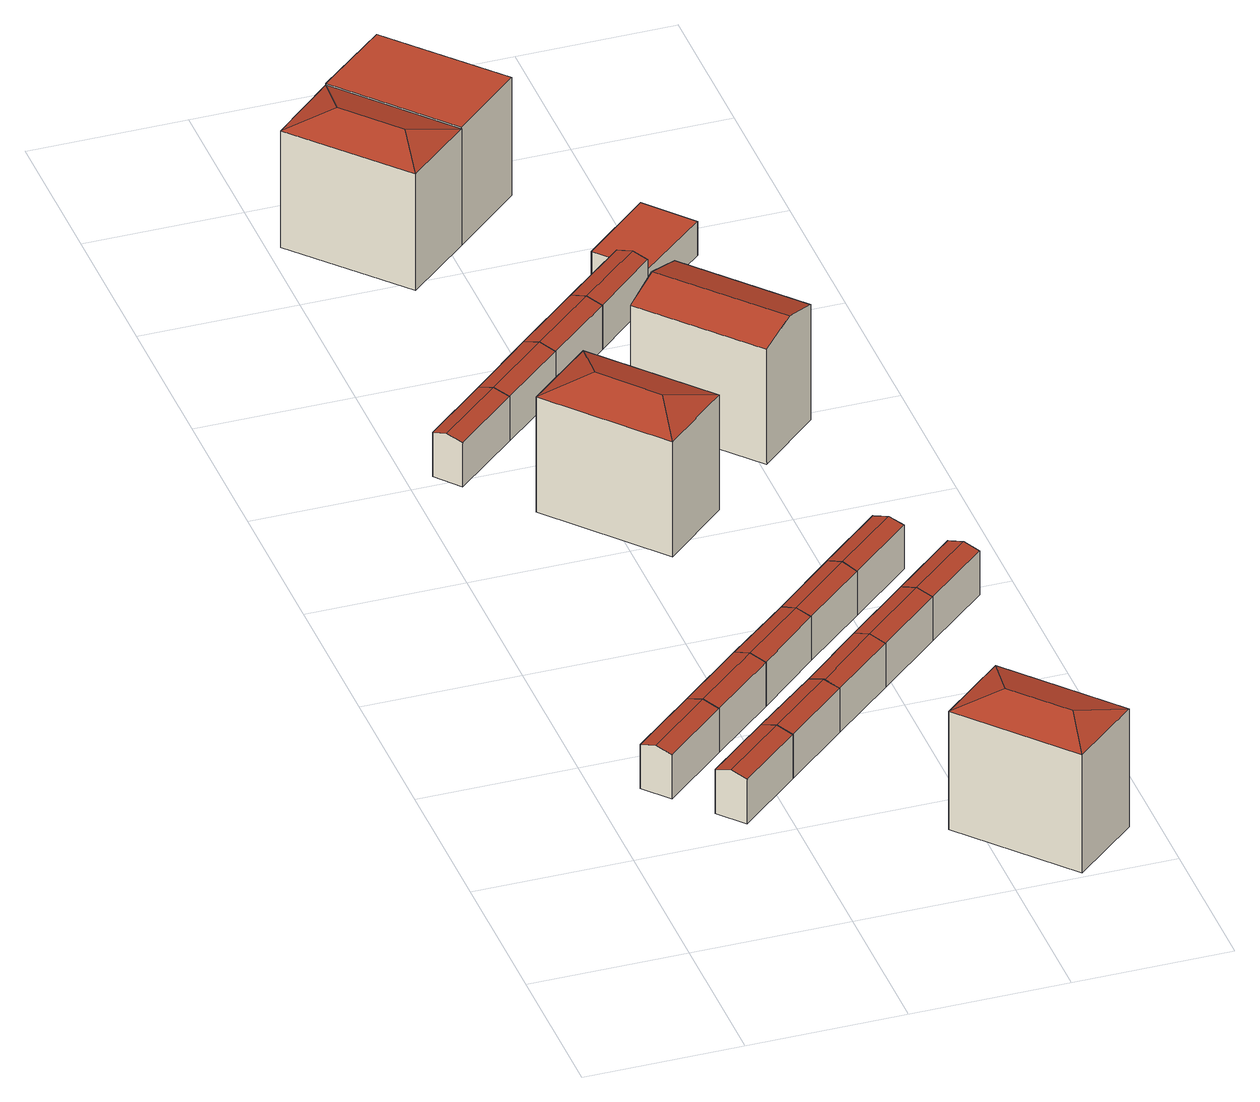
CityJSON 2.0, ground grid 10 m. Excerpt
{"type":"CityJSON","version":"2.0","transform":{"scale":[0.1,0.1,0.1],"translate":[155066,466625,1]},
"CityObjects":{
"building1":{"type":"Building","attributes":{"b3_bag_bag_overlap":0,"b3_dak_type":"slanted","b3_extrusie":"standard","b3_h_dak_50p":4.62,"b3_h_dak_70p":4.72,"b3_h_dak_max":4.78,"b3_h_dak_min":4,"b3_h_maaiveld":1.55,"b3_h_nok":4.93,"b3_is_glas_dak":false,"b3_kas_warenhuis":false,"b3_kwaliteitsindicator":true,"b3_mutatie_ahn3_ahn4":false,"b3_mutatie_ahn4_ahn5":false,"b3_n_nok":1,"b3_n_vlakken":2,"b3_opp_buitenmuur":34.11,"b3_opp_dak_plat":0,"b3_opp_dak_schuin":14.42,"b3_opp_grond":11.29,"b3_opp_scheidingsmuur":6.09,"b3_rmse_lod12":0.327,"b3_rmse_lod13":0.327,"b3_rmse_lod22":0.0698,"b3_t_run":17,"b3_val3dity_lod12":"[]","b3_val3dity_lod13":"[]","b3_val3dity_lod22":"[]","b3_volume_lod12":35.67,"b3_volume_lod13":35.67,"b3_volume_lod22":33.53,"geconstateerd":false,"oorspronkelijkbouwjaar":1994,"status":"Pand in gebruik"},"children":["building1-1"]},
"building1-1":{"type":"BuildingPart","parents":["building1"],"geometry":[{"type":"Solid","lod":"2.2","boundaries":[[[[0,1,2,3]],[[4,5,6,1,0]],[[7,6,5,8]],[[6,7,2,1]],[[7,8,9,3,2]],[[4,9,8,5]],[[9,4,0,3]]]],"semantics":{"surfaces":[{"type":"GroundSurface"},{"type":"WallSurface"},{"type":"RoofSurface"}],"values":[[0,1,2,1,1,2,1]]}}]},
"building2":{"type":"Building","attributes":{"b3_bag_bag_overlap":0,"b3_dak_type":"slanted","b3_extrusie":"standard","b3_h_dak_50p":4.6,"b3_h_dak_70p":4.72,"b3_h_dak_max":4.78,"b3_h_dak_min":3.96,"b3_h_maaiveld":1.55,"b3_h_nok":4.92,"b3_is_glas_dak":false,"b3_kas_warenhuis":false,"b3_kwaliteitsindicator":true,"b3_mutatie_ahn3_ahn4":false,"b3_mutatie_ahn4_ahn5":false,"b3_n_nok":1,"b3_n_vlakken":2,"b3_opp_buitenmuur":33.52,"b3_opp_dak_plat":0,"b3_opp_dak_schuin":13.93,"b3_opp_grond":11.01,"b3_opp_scheidingsmuur":6.09,"b3_rmse_lod12":0.307,"b3_rmse_lod13":0.307,"b3_rmse_lod22":0.0617,"b3_t_run":16,"b3_val3dity_lod12":"[]","b3_val3dity_lod13":"[]","b3_val3dity_lod22":"[]","b3_volume_lod12":34.61,"b3_volume_lod13":34.61,"b3_volume_lod22":32.69,"geconstateerd":false,"oorspronkelijkbouwjaar":1994,"status":"Pand in gebruik"},"children":["building2-1"]},
"building2-1":{"type":"BuildingPart","parents":["building2"],"geometry":[{"type":"Solid","lod":"2.2","boundaries":[[[[10,11,12,13]],[[14,15,16,11,10]],[[17,16,15,18]],[[16,17,12,11]],[[17,18,19,13,12]],[[14,19,18,15]],[[19,14,10,13]]]],"semantics":{"surfaces":[{"type":"GroundSurface"},{"type":"WallSurface"},{"type":"RoofSurface"}],"values":[[0,1,2,1,1,2,1]]}}]},
"building3":{"type":"Building","attributes":{"b3_bag_bag_overlap":0,"b3_dak_type":"slanted","b3_extrusie":"standard","b3_h_dak_50p":4.59,"b3_h_dak_70p":4.72,"b3_h_dak_max":4.78,"b3_h_dak_min":3.87,"b3_h_maaiveld":1.57,"b3_h_nok":4.92,"b3_is_glas_dak":false,"b3_kas_warenhuis":false,"b3_kwaliteitsindicator":true,"b3_mutatie_ahn3_ahn4":false,"b3_mutatie_ahn4_ahn5":false,"b3_n_nok":1,"b3_n_vlakken":2,"b3_opp_buitenmuur":28.02,"b3_opp_dak_plat":0,"b3_opp_dak_schuin":14.45,"b3_opp_grond":11.35,"b3_opp_scheidingsmuur":12.18,"b3_rmse_lod12":0.31,"b3_rmse_lod13":0.31,"b3_rmse_lod22":0.0697,"b3_t_run":15,"b3_val3dity_lod12":"[]","b3_val3dity_lod13":"[]","b3_val3dity_lod22":"[]","b3_volume_lod12":35.56,"b3_volume_lod13":35.56,"b3_volume_lod22":33.55,"geconstateerd":false,"oorspronkelijkbouwjaar":1994,"status":"Pand in gebruik"},"children":["building3-1"]},
"building3-1":{"type":"BuildingPart","parents":["building3"],"geometry":[{"type":"Solid","lod":"2.2","boundaries":[[[[1,0,20,21]],[[6,5,4,0,1]],[[22,4,5,23]],[[4,22,20,0]],[[22,23,24,21,20]],[[6,24,23,5]],[[24,6,1,21]]]],"semantics":{"surfaces":[{"type":"GroundSurface"},{"type":"WallSurface"},{"type":"RoofSurface"}],"values":[[0,1,2,1,1,2,1]]}}]},
"building4":{"type":"Building","attributes":{"b3_bag_bag_overlap":0,"b3_dak_type":"slanted","b3_extrusie":"standard","b3_h_dak_50p":4.62,"b3_h_dak_70p":4.73,"b3_h_dak_max":4.78,"b3_h_dak_min":4.03,"b3_h_maaiveld":1.56,"b3_h_nok":4.88,"b3_is_glas_dak":false,"b3_kas_warenhuis":false,"b3_kwaliteitsindicator":true,"b3_mutatie_ahn3_ahn4":false,"b3_mutatie_ahn4_ahn5":false,"b3_n_nok":1,"b3_n_vlakken":2,"b3_opp_buitenmuur":28.08,"b3_opp_dak_plat":0,"b3_opp_dak_schuin":13.73,"b3_opp_grond":11.16,"b3_opp_scheidingsmuur":12.19,"b3_rmse_lod12":0.296,"b3_rmse_lod13":0.296,"b3_rmse_lod22":0.0717,"b3_t_run":14,"b3_val3dity_lod12":"[]","b3_val3dity_lod13":"[]","b3_val3dity_lod22":"[]","b3_volume_lod12":35.19,"b3_volume_lod13":35.19,"b3_volume_lod22":33.07,"geconstateerd":false,"oorspronkelijkbouwjaar":1994,"status":"Pand in gebruik"},"children":["building4-1"]},
"building4-1":{"type":"BuildingPart","parents":["building4"],"geometry":[{"type":"Solid","lod":"2.2","boundaries":[[[[25,26,13,12]],[[27,28,29,26,25]],[[19,29,28,18]],[[29,19,13,26]],[[19,18,17,12,13]],[[27,17,18,28]],[[17,27,25,12]]]],"semantics":{"surfaces":[{"type":"GroundSurface"},{"type":"WallSurface"},{"type":"RoofSurface"}],"values":[[0,1,2,1,1,2,1]]}}]},
"building5":{"type":"Building","attributes":{"b3_bag_bag_overlap":0,"b3_dak_type":"slanted","b3_extrusie":"standard","b3_h_dak_50p":4.63,"b3_h_dak_70p":4.72,"b3_h_dak_max":4.79,"b3_h_dak_min":3.99,"b3_h_maaiveld":1.57,"b3_h_nok":4.9,"b3_is_glas_dak":false,"b3_kas_warenhuis":false,"b3_kwaliteitsindicator":true,"b3_mutatie_ahn3_ahn4":false,"b3_mutatie_ahn4_ahn5":false,"b3_n_nok":1,"b3_n_vlakken":2,"b3_opp_buitenmuur":27.84,"b3_opp_dak_plat":0,"b3_opp_dak_schuin":13.77,"b3_opp_grond":11.14,"b3_opp_scheidingsmuur":12.14,"b3_rmse_lod12":0.298,"b3_rmse_lod13":0.298,"b3_rmse_lod22":0.0706,"b3_t_run":14,"b3_val3dity_lod12":"[]","b3_val3dity_lod13":"[]","b3_val3dity_lod22":"[]","b3_volume_lod12":34.89,"b3_volume_lod13":34.89,"b3_volume_lod22":32.89,"geconstateerd":false,"oorspronkelijkbouwjaar":1994,"status":"Pand in gebruik"},"children":["building5-1"]},
"building5-1":{"type":"BuildingPart","parents":["building5"],"geometry":[{"type":"Solid","lod":"2.2","boundaries":[[[[30,31,32,33]],[[34,35,36,31,30]],[[37,36,35,38]],[[36,37,32,31]],[[37,38,39,33,32]],[[34,39,38,35]],[[39,34,30,33]]]],"semantics":{"surfaces":[{"type":"GroundSurface"},{"type":"WallSurface"},{"type":"RoofSurface"}],"values":[[0,1,2,1,1,2,1]]}}]},
"building6":{"type":"Building","attributes":{"b3_bag_bag_overlap":0,"b3_dak_type":"slanted","b3_extrusie":"standard","b3_h_dak_50p":4.58,"b3_h_dak_70p":4.7,"b3_h_dak_max":4.78,"b3_h_dak_min":3.88,"b3_h_maaiveld":1.57,"b3_h_nok":4.94,"b3_is_glas_dak":false,"b3_kas_warenhuis":false,"b3_kwaliteitsindicator":true,"b3_mutatie_ahn3_ahn4":false,"b3_mutatie_ahn4_ahn5":false,"b3_n_nok":1,"b3_n_vlakken":2,"b3_opp_buitenmuur":27.19,"b3_opp_dak_plat":0,"b3_opp_dak_schuin":14.34,"b3_opp_grond":11.11,"b3_opp_scheidingsmuur":12.17,"b3_rmse_lod12":0.329,"b3_rmse_lod13":0.329,"b3_rmse_lod22":0.0747,"b3_t_run":12,"b3_val3dity_lod12":"[]","b3_val3dity_lod13":"[]","b3_val3dity_lod22":"[]","b3_volume_lod12":34.74,"b3_volume_lod13":34.74,"b3_volume_lod22":32.79,"geconstateerd":false,"oorspronkelijkbouwjaar":1994,"status":"Pand in gebruik"},"children":["building6-1"]},
"building6-1":{"type":"BuildingPart","parents":["building6"],"geometry":[{"type":"Solid","lod":"2.2","boundaries":[[[[40,41,21,20]],[[42,43,44,41,40]],[[24,44,43,23]],[[44,24,21,41]],[[24,23,22,20,21]],[[42,22,23,43]],[[22,42,40,20]]]],"semantics":{"surfaces":[{"type":"GroundSurface"},{"type":"WallSurface"},{"type":"RoofSurface"}],"values":[[0,1,2,1,1,2,1]]}}]},
"building7":{"type":"Building","attributes":{"b3_bag_bag_overlap":0,"b3_dak_type":"slanted","b3_extrusie":"standard","b3_h_dak_50p":4.58,"b3_h_dak_70p":4.68,"b3_h_dak_max":4.78,"b3_h_dak_min":4,"b3_h_maaiveld":1.57,"b3_h_nok":4.94,"b3_is_glas_dak":false,"b3_kas_warenhuis":false,"b3_kwaliteitsindicator":true,"b3_mutatie_ahn3_ahn4":false,"b3_mutatie_ahn4_ahn5":false,"b3_n_nok":1,"b3_n_vlakken":2,"b3_opp_buitenmuur":27.55,"b3_opp_dak_plat":0,"b3_opp_dak_schuin":14.08,"b3_opp_grond":11.07,"b3_opp_scheidingsmuur":12.2,"b3_rmse_lod12":0.345,"b3_rmse_lod13":0.345,"b3_rmse_lod22":0.108,"b3_t_run":16,"b3_val3dity_lod12":"[]","b3_val3dity_lod13":"[]","b3_val3dity_lod22":"[]","b3_volume_lod12":34.66,"b3_volume_lod13":34.66,"b3_volume_lod22":32.86,"geconstateerd":false,"oorspronkelijkbouwjaar":1994,"status":"Pand in gebruik"},"children":["building7-1"]},
"building7-1":{"type":"BuildingPart","parents":["building7"],"geometry":[{"type":"Solid","lod":"2.2","boundaries":[[[[26,25,45,46]],[[29,47,27,25,26]],[[48,27,47,49]],[[27,48,45,25]],[[48,49,50,46,45]],[[29,50,49,47]],[[50,29,26,46]]]],"semantics":{"surfaces":[{"type":"GroundSurface"},{"type":"WallSurface"},{"type":"RoofSurface"}],"values":[[0,1,2,1,1,2,1]]}}]},
"building8":{"type":"Building","attributes":{"b3_bag_bag_overlap":0,"b3_bouwlagen":3,"b3_dak_type":"slanted","b3_extrusie":"standard","b3_h_dak_50p":9.48,"b3_h_dak_70p":9.73,"b3_h_dak_max":9.91,"b3_h_dak_min":7.1,"b3_h_maaiveld":1.58,"b3_h_nok":9.96,"b3_is_glas_dak":false,"b3_kas_warenhuis":false,"b3_kwaliteitsindicator":true,"b3_mutatie_ahn3_ahn4":false,"b3_mutatie_ahn4_ahn5":false,"b3_n_nok":3,"b3_n_vlakken":4,"b3_opp_buitenmuur":70.19,"b3_opp_dak_plat":0,"b3_opp_dak_schuin":58.98,"b3_opp_grond":50.04,"b3_opp_scheidingsmuur":134.93,"b3_rmse_lod12":1.03,"b3_rmse_lod13":1.03,"b3_rmse_lod22":0.102,"b3_t_run":32,"b3_val3dity_lod12":"[]","b3_val3dity_lod13":"[]","b3_val3dity_lod22":"[]","b3_volume_lod12":407.77,"b3_volume_lod13":407.77,"b3_volume_lod22":378.21,"geconstateerd":false,"oorspronkelijkbouwjaar":1994,"status":"Pand in gebruik"},"children":["building8-1"]},
"building8-1":{"type":"BuildingPart","parents":["building8"],"geometry":[{"type":"Solid","lod":"2.2","boundaries":[[[[51,52,53,54]],[[55,56,57]],[[56,55,52,51]],[[58,55,57,59]],[[55,58,53,52]],[[60,58,59]],[[58,60,54,53]],[[56,60,59,57]],[[60,56,51,54]]]],"semantics":{"surfaces":[{"type":"GroundSurface"},{"type":"RoofSurface"},{"type":"WallSurface"}],"values":[[0,1,2,1,2,1,2,1,2]]}}]},
"building9":{"type":"Building","attributes":{"b3_bag_bag_overlap":0,"b3_dak_type":"slanted","b3_extrusie":"standard","b3_h_dak_50p":4.61,"b3_h_dak_70p":4.71,"b3_h_dak_max":4.79,"b3_h_dak_min":4.02,"b3_h_maaiveld":1.57,"b3_h_nok":4.93,"b3_is_glas_dak":false,"b3_kas_warenhuis":false,"b3_kwaliteitsindicator":true,"b3_mutatie_ahn3_ahn4":false,"b3_mutatie_ahn4_ahn5":false,"b3_n_nok":1,"b3_n_vlakken":2,"b3_opp_buitenmuur":27.47,"b3_opp_dak_plat":0,"b3_opp_dak_schuin":14.04,"b3_opp_grond":11.1,"b3_opp_scheidingsmuur":12.17,"b3_rmse_lod12":0.309,"b3_rmse_lod13":0.309,"b3_rmse_lod22":0.0655,"b3_t_run":16,"b3_val3dity_lod12":"[]","b3_val3dity_lod13":"[]","b3_val3dity_lod22":"[]","b3_volume_lod12":34.72,"b3_volume_lod13":34.72,"b3_volume_lod22":32.79,"geconstateerd":false,"oorspronkelijkbouwjaar":1994,"status":"Pand in gebruik"},"children":["building9-1"]},
"building9-1":{"type":"BuildingPart","parents":["building9"],"geometry":[{"type":"Solid","lod":"2.2","boundaries":[[[[61,33,32,62]],[[39,63,64,38]],[[63,39,33,61]],[[39,38,37,32,33]],[[65,37,38,64]],[[37,65,62,32]],[[65,64,63,61,62]]]],"semantics":{"surfaces":[{"type":"GroundSurface"},{"type":"RoofSurface"},{"type":"WallSurface"}],"values":[[0,1,2,2,1,2,2]]}}]},
"building10":{"type":"Building","attributes":{"b3_bag_bag_overlap":0,"b3_bouwlagen":3,"b3_dak_type":"slanted","b3_extrusie":"standard","b3_h_dak_50p":9.53,"b3_h_dak_70p":9.75,"b3_h_dak_max":9.91,"b3_h_dak_min":7.18,"b3_h_maaiveld":1.54,"b3_is_glas_dak":false,"b3_kas_warenhuis":false,"b3_kwaliteitsindicator":true,"b3_mutatie_ahn3_ahn4":false,"b3_mutatie_ahn4_ahn5":false,"b3_n_nok":0,"b3_n_vlakken":3,"b3_opp_buitenmuur":74.03,"b3_opp_dak_plat":0,"b3_opp_dak_schuin":60.49,"b3_opp_grond":49.1,"b3_opp_scheidingsmuur":134.48,"b3_rmse_lod12":0.991,"b3_rmse_lod13":0.991,"b3_rmse_lod22":0.167,"b3_t_run":40,"b3_val3dity_lod12":"[]","b3_val3dity_lod13":"[]","b3_val3dity_lod22":"[]","b3_volume_lod12":403.24,"b3_volume_lod13":403.24,"b3_volume_lod22":375.14,"geconstateerd":false,"oorspronkelijkbouwjaar":1994,"status":"Pand in gebruik"},"children":["building10-1"]},
"building10-1":{"type":"BuildingPart","parents":["building10"],"geometry":[{"type":"Solid","lod":"2.2","boundaries":[[[[66,67,68,69]],[[70,71,72,73]],[[71,70,67,66]],[[74,70,73]],[[70,74,68,67]],[[75,74,73,72]],[[74,75,69,68]],[[71,75,72]],[[75,71,66,69]]]],"semantics":{"surfaces":[{"type":"GroundSurface"},{"type":"RoofSurface"},{"type":"WallSurface"}],"values":[[0,1,2,1,2,1,2,1,2]]}}]},
"building11":{"type":"Building","attributes":{"b3_bag_bag_overlap":0,"b3_dak_type":"slanted","b3_extrusie":"standard","b3_h_dak_50p":4.63,"b3_h_dak_70p":4.72,"b3_h_dak_max":4.79,"b3_h_dak_min":3.98,"b3_h_maaiveld":1.56,"b3_h_nok":4.92,"b3_is_glas_dak":false,"b3_kas_warenhuis":false,"b3_kwaliteitsindicator":true,"b3_mutatie_ahn3_ahn4":false,"b3_mutatie_ahn4_ahn5":false,"b3_n_nok":1,"b3_n_vlakken":2,"b3_opp_buitenmuur":27.31,"b3_opp_dak_plat":0,"b3_opp_dak_schuin":14.16,"b3_opp_grond":11.06,"b3_opp_scheidingsmuur":12.17,"b3_rmse_lod12":0.314,"b3_rmse_lod13":0.314,"b3_rmse_lod22":0.0725,"b3_t_run":17,"b3_val3dity_lod12":"[]","b3_val3dity_lod13":"[]","b3_val3dity_lod22":"[]","b3_volume_lod12":34.77,"b3_volume_lod13":34.77,"b3_volume_lod22":32.74,"geconstateerd":false,"oorspronkelijkbouwjaar":1994,"status":"Pand in gebruik"},"children":["building11-1"]},
"building11-1":{"type":"BuildingPart","parents":["building11"],"geometry":[{"type":"Solid","lod":"2.2","boundaries":[[[[41,40,76,77]],[[44,43,42,40,41]],[[78,42,43,79]],[[42,78,76,40]],[[78,79,80,77,76]],[[44,80,79,43]],[[80,44,41,77]]]],"semantics":{"surfaces":[{"type":"GroundSurface"},{"type":"WallSurface"},{"type":"RoofSurface"}],"values":[[0,1,2,1,1,2,1]]}}]},
"building12":{"type":"Building","attributes":{"b3_bag_bag_overlap":0,"b3_bouwlagen":3,"b3_dak_type":"slanted","b3_extrusie":"standard","b3_h_dak_50p":9.58,"b3_h_dak_70p":9.76,"b3_h_dak_max":9.92,"b3_h_dak_min":7.21,"b3_h_maaiveld":1.59,"b3_is_glas_dak":false,"b3_kas_warenhuis":false,"b3_kwaliteitsindicator":true,"b3_mutatie_ahn3_ahn4":false,"b3_mutatie_ahn4_ahn5":false,"b3_n_nok":0,"b3_n_vlakken":4,"b3_opp_buitenmuur":71,"b3_opp_dak_plat":0,"b3_opp_dak_schuin":56.17,"b3_opp_grond":48.36,"b3_opp_scheidingsmuur":134.73,"b3_rmse_lod12":0.925,"b3_rmse_lod13":0.925,"b3_rmse_lod22":0.136,"b3_t_run":31,"b3_val3dity_lod12":"[]","b3_val3dity_lod13":"[]","b3_val3dity_lod22":"[]","b3_volume_lod12":395.29,"b3_volume_lod13":395.29,"b3_volume_lod22":367.8,"geconstateerd":false,"oorspronkelijkbouwjaar":1994,"status":"Pand in gebruik"},"children":["building12-1"]},
"building12-1":{"type":"BuildingPart","parents":["building12"],"geometry":[{"type":"Solid","lod":"2.2","boundaries":[[[[81,82,83,84]],[[85,86,87]],[[86,85,82,81]],[[88,85,87,89]],[[85,88,83,82]],[[90,88,89]],[[88,90,84,83]],[[86,90,89,87]],[[90,86,81,84]]]],"semantics":{"surfaces":[{"type":"GroundSurface"},{"type":"RoofSurface"},{"type":"WallSurface"}],"values":[[0,1,2,1,2,1,2,1,2]]}}]},
"building13":{"type":"Building","attributes":{"b3_bag_bag_overlap":0,"b3_dak_type":"slanted","b3_extrusie":"standard","b3_h_dak_50p":4.63,"b3_h_dak_70p":4.72,"b3_h_dak_max":4.78,"b3_h_dak_min":3.98,"b3_h_maaiveld":1.56,"b3_h_nok":4.95,"b3_is_glas_dak":false,"b3_kas_warenhuis":false,"b3_kwaliteitsindicator":true,"b3_mutatie_ahn3_ahn4":false,"b3_mutatie_ahn4_ahn5":false,"b3_n_nok":1,"b3_n_vlakken":2,"b3_opp_buitenmuur":27.98,"b3_opp_dak_plat":0,"b3_opp_dak_schuin":14.4,"b3_opp_grond":11.23,"b3_opp_scheidingsmuur":12.2,"b3_rmse_lod12":0.366,"b3_rmse_lod13":0.366,"b3_rmse_lod22":0.138,"b3_t_run":12,"b3_val3dity_lod12":"[]","b3_val3dity_lod13":"[]","b3_val3dity_lod22":"[]","b3_volume_lod12":35.38,"b3_volume_lod13":35.38,"b3_volume_lod22":33.4,"geconstateerd":false,"oorspronkelijkbouwjaar":1994,"status":"Pand in gebruik"},"children":["building13-1"]},
"building13-1":{"type":"BuildingPart","parents":["building13"],"geometry":[{"type":"Solid","lod":"2.2","boundaries":[[[[91,46,45,92]],[[50,93,94,49]],[[93,50,46,91]],[[50,49,48,45,46]],[[95,48,49,94]],[[48,95,92,45]],[[95,94,93,91,92]]]],"semantics":{"surfaces":[{"type":"GroundSurface"},{"type":"RoofSurface"},{"type":"WallSurface"}],"values":[[0,1,2,2,1,2,2]]}}]},
"building14":{"type":"Building","attributes":{"b3_bag_bag_overlap":0,"b3_dak_type":"slanted","b3_extrusie":"standard","b3_h_dak_50p":4.59,"b3_h_dak_70p":4.7,"b3_h_dak_max":4.78,"b3_h_dak_min":4.04,"b3_h_maaiveld":1.56,"b3_h_nok":4.88,"b3_is_glas_dak":false,"b3_kas_warenhuis":false,"b3_kwaliteitsindicator":true,"b3_mutatie_ahn3_ahn4":false,"b3_mutatie_ahn4_ahn5":false,"b3_n_nok":1,"b3_n_vlakken":2,"b3_opp_buitenmuur":28.51,"b3_opp_dak_plat":0,"b3_opp_dak_schuin":13.87,"b3_opp_grond":11.26,"b3_opp_scheidingsmuur":12.14,"b3_rmse_lod12":0.286,"b3_rmse_lod13":0.286,"b3_rmse_lod22":0.0631,"b3_t_run":16,"b3_val3dity_lod12":"[]","b3_val3dity_lod13":"[]","b3_val3dity_lod22":"[]","b3_volume_lod12":35.32,"b3_volume_lod13":35.32,"b3_volume_lod22":33.48,"geconstateerd":false,"oorspronkelijkbouwjaar":1994,"status":"Pand in gebruik"},"children":["building14-1"]},
"building14-1":{"type":"BuildingPart","parents":["building14"],"geometry":[{"type":"Solid","lod":"2.2","boundaries":[[[[61,62,96,97]],[[63,64,65,62,61]],[[98,65,64,99]],[[65,98,96,62]],[[98,99,100,97,96]],[[63,100,99,64]],[[100,63,61,97]]]],"semantics":{"surfaces":[{"type":"GroundSurface"},{"type":"WallSurface"},{"type":"RoofSurface"}],"values":[[0,1,2,1,1,2,1]]}}]},
"building15":{"type":"Building","attributes":{"b3_bag_bag_overlap":0,"b3_dak_type":"slanted","b3_extrusie":"standard","b3_h_dak_50p":4.62,"b3_h_dak_70p":4.72,"b3_h_dak_max":4.84,"b3_h_dak_min":3.89,"b3_h_maaiveld":1.56,"b3_h_nok":4.92,"b3_is_glas_dak":false,"b3_kas_warenhuis":false,"b3_kwaliteitsindicator":true,"b3_mutatie_ahn3_ahn4":false,"b3_mutatie_ahn4_ahn5":false,"b3_n_nok":1,"b3_n_vlakken":2,"b3_opp_buitenmuur":27.44,"b3_opp_dak_plat":0,"b3_opp_dak_schuin":14.55,"b3_opp_grond":11.21,"b3_opp_scheidingsmuur":12.2,"b3_rmse_lod12":0.312,"b3_rmse_lod13":0.312,"b3_rmse_lod22":0.0805,"b3_t_run":17,"b3_val3dity_lod12":"[]","b3_val3dity_lod13":"[]","b3_val3dity_lod22":"[]","b3_volume_lod12":35.16,"b3_volume_lod13":35.16,"b3_volume_lod22":33.16,"geconstateerd":false,"oorspronkelijkbouwjaar":1994,"status":"Pand in gebruik"},"children":["building15-1"]},
"building15-1":{"type":"BuildingPart","parents":["building15"],"geometry":[{"type":"Solid","lod":"2.2","boundaries":[[[[101,77,76,102]],[[80,103,104,79]],[[103,80,77,101]],[[80,79,78,76,77]],[[105,78,79,104]],[[78,105,102,76]],[[105,104,103,101,102]]]],"semantics":{"surfaces":[{"type":"GroundSurface"},{"type":"RoofSurface"},{"type":"WallSurface"}],"values":[[0,1,2,2,1,2,2]]}}]},
"building16":{"type":"Building","attributes":{"b3_bag_bag_overlap":0,"b3_dak_type":"slanted","b3_extrusie":"standard","b3_h_dak_50p":4.6,"b3_h_dak_70p":4.72,"b3_h_dak_max":4.78,"b3_h_dak_min":4.03,"b3_h_maaiveld":1.56,"b3_h_nok":4.92,"b3_is_glas_dak":false,"b3_kas_warenhuis":false,"b3_kwaliteitsindicator":true,"b3_mutatie_ahn3_ahn4":false,"b3_mutatie_ahn4_ahn5":false,"b3_n_nok":1,"b3_n_vlakken":2,"b3_opp_buitenmuur":28.16,"b3_opp_dak_plat":0,"b3_opp_dak_schuin":14.31,"b3_opp_grond":11.27,"b3_opp_scheidingsmuur":12.16,"b3_rmse_lod12":0.312,"b3_rmse_lod13":0.312,"b3_rmse_lod22":0.0851,"b3_t_run":12,"b3_val3dity_lod12":"[]","b3_val3dity_lod13":"[]","b3_val3dity_lod22":"[]","b3_volume_lod12":35.42,"b3_volume_lod13":35.42,"b3_volume_lod22":33.46,"geconstateerd":false,"oorspronkelijkbouwjaar":1994,"status":"Pand in gebruik"},"children":["building16-1"]},
"building16-1":{"type":"BuildingPart","parents":["building16"],"geometry":[{"type":"Solid","lod":"2.2","boundaries":[[[[106,107,91,92]],[[108,109,110,107,106]],[[93,110,109,94]],[[110,93,91,107]],[[93,94,95,92,91]],[[108,95,94,109]],[[95,108,106,92]]]],"semantics":{"surfaces":[{"type":"GroundSurface"},{"type":"WallSurface"},{"type":"RoofSurface"}],"values":[[0,1,2,1,1,2,1]]}}]},
"building17":{"type":"Building","attributes":{"b3_bag_bag_overlap":0,"b3_bouwlagen":3,"b3_dak_type":"horizontal","b3_extrusie":"standard","b3_h_dak_50p":9.92,"b3_h_dak_70p":9.93,"b3_h_dak_max":10.17,"b3_h_dak_min":9.87,"b3_h_maaiveld":1.59,"b3_is_glas_dak":false,"b3_kas_warenhuis":false,"b3_kwaliteitsindicator":true,"b3_mutatie_ahn3_ahn4":false,"b3_mutatie_ahn4_ahn5":false,"b3_n_nok":0,"b3_n_vlakken":1,"b3_opp_buitenmuur":180.1,"b3_opp_dak_plat":52.42,"b3_opp_dak_schuin":0,"b3_opp_grond":52.42,"b3_opp_scheidingsmuur":67.69,"b3_rmse_lod12":0.181,"b3_rmse_lod13":0.181,"b3_rmse_lod22":0.18,"b3_t_run":45,"b3_val3dity_lod12":"[]","b3_val3dity_lod13":"[]","b3_val3dity_lod22":"[]","b3_volume_lod12":437.19,"b3_volume_lod13":437.19,"b3_volume_lod22":437.95,"geconstateerd":false,"oorspronkelijkbouwjaar":1994,"status":"Pand in gebruik"},"children":["building17-1"]},
"building17-1":{"type":"BuildingPart","parents":["building17"],"geometry":[{"type":"Solid","lod":"2.2","boundaries":[[[[111,112,81,84]],[[113,114,115,116]],[[116,115,112,111]],[[115,114,81,112]],[[114,113,84,81]],[[113,116,111,84]]]],"semantics":{"surfaces":[{"type":"GroundSurface"},{"type":"RoofSurface"},{"type":"WallSurface"}],"values":[[0,1,2,2,2,2]]}}]},
"building18":{"type":"Building","attributes":{"b3_bag_bag_overlap":0,"b3_bouwlagen":3,"b3_dak_type":"slanted","b3_extrusie":"standard","b3_h_dak_50p":9.63,"b3_h_dak_70p":9.78,"b3_h_dak_max":9.92,"b3_h_dak_min":7.69,"b3_h_maaiveld":1.57,"b3_h_nok":9.96,"b3_is_glas_dak":false,"b3_kas_warenhuis":false,"b3_kwaliteitsindicator":true,"b3_mutatie_ahn3_ahn4":false,"b3_mutatie_ahn4_ahn5":false,"b3_n_nok":3,"b3_n_vlakken":5,"b3_opp_buitenmuur":76,"b3_opp_dak_plat":0,"b3_opp_dak_schuin":53.52,"b3_opp_grond":48.09,"b3_opp_scheidingsmuur":134.91,"b3_rmse_lod12":0.967,"b3_rmse_lod13":0.967,"b3_rmse_lod22":0.319,"b3_t_run":35,"b3_val3dity_lod12":"[]","b3_val3dity_lod13":"[]","b3_val3dity_lod22":"[]","b3_volume_lod12":392.75,"b3_volume_lod13":392.75,"b3_volume_lod22":369.65,"geconstateerd":false,"oorspronkelijkbouwjaar":1994,"status":"Pand in gebruik"},"children":["building18-1"]},
"building18-1":{"type":"BuildingPart","parents":["building18"],"geometry":[{"type":"Solid","lod":"2.2","boundaries":[[[[117,118,119,120]],[[121,122,123,124]],[[122,121,118,117]],[[121,124,125,119,118]],[[126,125,124,123]],[[125,126,120,119]],[[126,123,122,117,120]]]],"semantics":{"surfaces":[{"type":"GroundSurface"},{"type":"RoofSurface"},{"type":"WallSurface"}],"values":[[0,1,2,2,1,2,2]]}}]},
"building19":{"type":"Building","attributes":{"b3_bag_bag_overlap":0,"b3_dak_type":"slanted","b3_extrusie":"standard","b3_h_dak_50p":4.57,"b3_h_dak_70p":4.71,"b3_h_dak_max":4.78,"b3_h_dak_min":3.95,"b3_h_maaiveld":1.56,"b3_h_nok":4.91,"b3_is_glas_dak":false,"b3_kas_warenhuis":false,"b3_kwaliteitsindicator":true,"b3_mutatie_ahn3_ahn4":false,"b3_mutatie_ahn4_ahn5":false,"b3_n_nok":1,"b3_n_vlakken":2,"b3_opp_buitenmuur":28.85,"b3_opp_dak_plat":0,"b3_opp_dak_schuin":13.8,"b3_opp_grond":11.11,"b3_opp_scheidingsmuur":11.13,"b3_rmse_lod12":0.298,"b3_rmse_lod13":0.298,"b3_rmse_lod22":0.0673,"b3_t_run":15,"b3_val3dity_lod12":"[]","b3_val3dity_lod13":"[]","b3_val3dity_lod22":"[]","b3_volume_lod12":34.67,"b3_volume_lod13":34.67,"b3_volume_lod22":32.91,"geconstateerd":false,"oorspronkelijkbouwjaar":1994,"status":"Pand in gebruik"},"children":["building19-1"]},
"building19-1":{"type":"BuildingPart","parents":["building19"],"geometry":[{"type":"Solid","lod":"2.2","boundaries":[[[[97,96,127,128]],[[100,99,98,96,97]],[[129,98,99,130]],[[98,129,127,96]],[[129,130,131,128,127]],[[100,131,130,99]],[[131,100,97,128]]]],"semantics":{"surfaces":[{"type":"GroundSurface"},{"type":"WallSurface"},{"type":"RoofSurface"}],"values":[[0,1,2,1,1,2,1]]}}]},
"building20":{"type":"Building","attributes":{"b3_bag_bag_overlap":0,"b3_dak_type":"horizontal","b3_extrusie":"standard","b3_h_dak_50p":4.03,"b3_h_dak_70p":4.04,"b3_h_dak_max":4.1,"b3_h_dak_min":3.95,"b3_h_maaiveld":1.58,"b3_is_glas_dak":false,"b3_kas_warenhuis":false,"b3_kwaliteitsindicator":true,"b3_mutatie_ahn3_ahn4":false,"b3_mutatie_ahn4_ahn5":false,"b3_n_nok":0,"b3_n_vlakken":1,"b3_opp_buitenmuur":41.66,"b3_opp_dak_plat":21.79,"b3_opp_dak_schuin":0,"b3_opp_grond":21.79,"b3_opp_scheidingsmuur":5.07,"b3_rmse_lod12":0.0503,"b3_rmse_lod13":0.0503,"b3_rmse_lod22":0.0498,"b3_t_run":28,"b3_val3dity_lod12":"[]","b3_val3dity_lod13":"[]","b3_val3dity_lod22":"[]","b3_volume_lod12":53.58,"b3_volume_lod13":53.58,"b3_volume_lod22":53.42,"geconstateerd":false,"oorspronkelijkbouwjaar":1994,"status":"Pand in gebruik"},"children":["building20-1"]},
"building20-1":{"type":"BuildingPart","parents":["building20"],"geometry":[{"type":"Solid","lod":"2.2","boundaries":[[[[132,133,134,128]],[[135,136,137,138]],[[138,137,133,132]],[[137,136,134,133]],[[136,135,128,134]],[[135,138,132,128]]]],"semantics":{"surfaces":[{"type":"GroundSurface"},{"type":"RoofSurface"},{"type":"WallSurface"}],"values":[[0,1,2,2,2,2]]}}]}
},
"vertices":[
[68,203,6],[82,187,6],[41,151,6],[27,167,6],[68,203,37],[75,195,40],[82,187,37],[41,151,37],[34,159,40],[27,167,37],
[74,113,6],[60,129,6],[100,164,6],[114,148,6],[74,113,37],[67,121,40],[60,129,37],[100,164,37],[107,156,40],[114,148,37],
[109,239,6],[123,223,6],[109,239,37],[116,231,40],[123,223,37],
[141,199,6],[155,184,6],[141,199,37],[148,192,40],[155,184,37],
[29,492,6],[16,508,6],[56,543,6],[70,528,6],[29,492,37],[22,500,40],[16,508,37],[56,543,37],[63,536,40],[70,528,37],
[150,274,6],[163,259,6],[150,274,37],[156,266,40],[163,259,37],
[181,235,6],[195,219,6],[148,191,40],[181,235,37],[188,227,40],[195,219,37],
[162,422,6],[121,385,6],[61,454,6],[102,490,6],[121,385,87],[162,422,87],[127,420,96],[61,454,87],[97,455,96],[102,490,87],
[110,563,6],[96,579,6],[110,563,37],[103,571,40],[96,579,37],
[224,107,5],[283,40,5],[242,4,5],[183,71,5],[283,40,88],[224,107,88],[218,72,96],[248,38,96],[242,4,88],[183,71,88],
[190,310,6],[203,294,6],[190,310,37],[197,302,40],[203,294,37],
[108,726,6],[68,691,6],[8,758,6],[48,794,6],[68,691,88],[108,726,88],[73,725,96],[8,758,88],[43,759,96],[48,794,88],
[236,255,6],[222,271,6],[236,255,37],[229,263,40],[222,271,37],
[137,615,6],[151,599,6],[137,615,37],[144,607,40],[151,599,37],
[244,330,6],[230,345,6],[244,330,37],[237,337,40],[230,345,37],
[263,307,6],[277,291,6],[263,307,37],[270,299,40],[277,291,37],
[92,832,6],[152,765,6],[48,794,89],[108,726,89],[152,765,89],[92,832,89],
[182,560,6],[242,492,6],[203,457,6],[143,525,6],[242,492,87],[182,560,87],[162,543,95],[223,474,95],[203,457,87],[143,525,87],
[177,650,6],[191,635,6],[177,650,37],[184,642,40],[191,635,37],
[166,663,6],[209,701,6],[234,672,6],[191,635,30],[234,672,30],[209,701,30],[166,663,30]
]}
